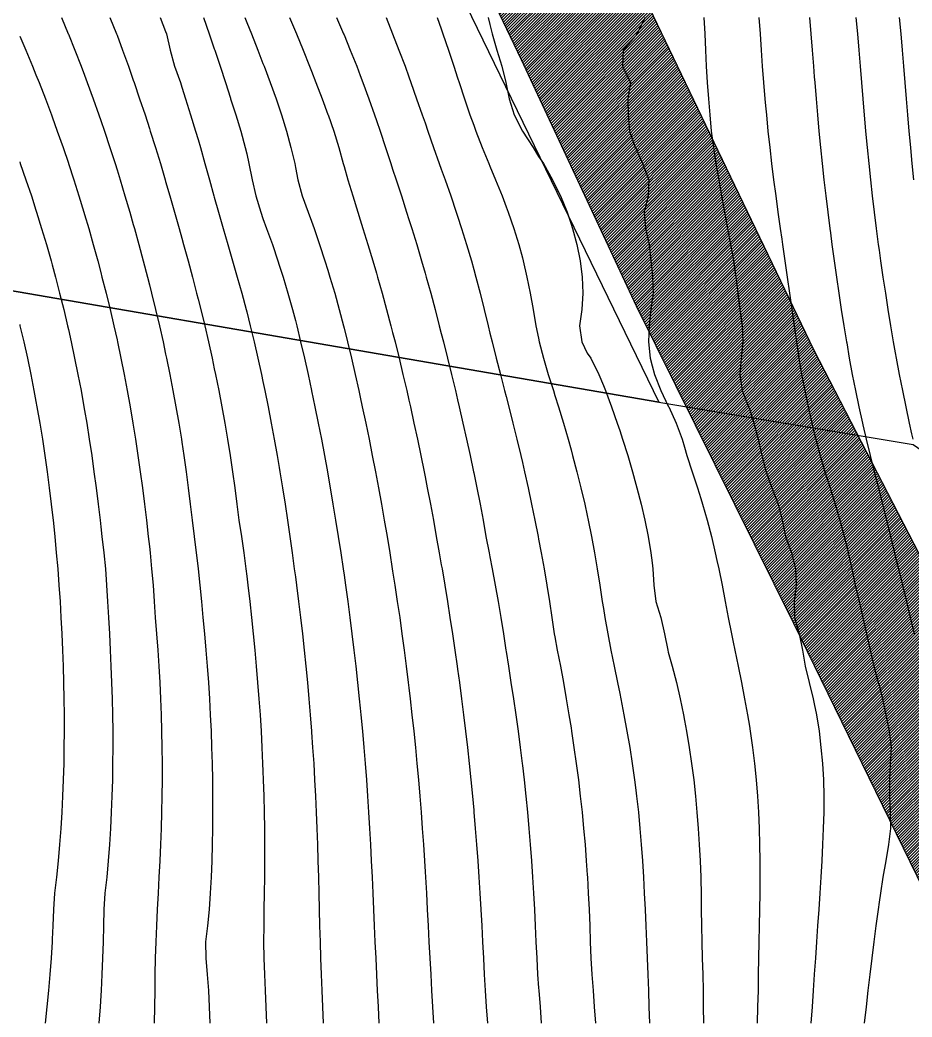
# Model space of a CAD drawing. Extents: x 771911 to 772814, y 1416488 to 1417835.
# Drawn here: x 772448.4 to 772503.5, y 1417288.6 to 1417350.1 of the extents above; entities that cross this region are included whole.
import ezdxf

# ---------------------------------------------------------------- set-up
doc = ezdxf.new("R2010")
doc.units = 0
doc.header["$MEASUREMENT"] = 0
doc.layers.get('0').update_dxf_attribs({"color": 1, "linetype": 'CONTINUOUS'})
for name, color, linetype in [('742', 1, 'CONTINUOUS'), ('742.5', 1, 'CONTINUOUS'), ('743', 1, 'CONTINUOUS'), ('743.5', 1, 'CONTINUOUS'), ('744', 1, 'CONTINUOUS'), ('744.5', 1, 'CONTINUOUS'), ('745', 1, 'CONTINUOUS'), ('745.5', 1, 'CONTINUOUS'), ('746', 1, 'CONTINUOUS'), ('746.5', 1, 'CONTINUOUS'), ('747', 1, 'CONTINUOUS'), ('747.5', 1, 'CONTINUOUS'), ('748', 1, 'CONTINUOUS'), ('748.5', 1, 'CONTINUOUS'), ('749', 1, 'CONTINUOUS'), ('749.5', 1, 'CONTINUOUS'), ('750', 1, 'CONTINUOUS'), ('750.5', 1, 'CONTINUOUS'), ('751', 1, 'CONTINUOUS'), ('SyNo_Boundary', 1, 'CONTINUOUS'), ('Tittahalli Kaggalipura Road', 1, 'CONTINUOUS')]:
    doc.layers.add(name, color=color, linetype=linetype)

msp = doc.modelspace()

# ---------------------------------------------------------------- hatches: boundary and pattern name
at = {"linetype": 'Continuous', "true_color": 0x636466}
h = msp.add_hatch(dxfattribs=at)
h.set_pattern_fill('ANSI31', color=251)
h.set_pattern_definition([(45, (0, 0), (-0.088388347648, 0.088388347648), [])])
h.paths.add_polyline_path([(772522.605, 1417283.282), (772520.273, 1417268.563), (772513.114, 1417279.501), (772507.162, 1417290.36), (772496.182, 1417312.844), (772486.465, 1417332.406), (772479.386, 1417347.593), (772470.313, 1417366.576), (772466.387, 1417373.719), (772461.818, 1417381.248), (772456.375, 1417390.468), (772449.656, 1417399.267), (772437.614, 1417412.909), (772434.568, 1417415.352), (772429.862, 1417418.006), (772420.904, 1417421.927), (772398.343, 1417429.679), (772374.455, 1417437.098), (772359.806, 1417442.382), (772345.168, 1417448.5), (772332.329, 1417452.613), (772319.893, 1417455.244), (772313.715, 1417455.758), (772303.998, 1417456.338), (772287.74, 1417456.824), (772255.285, 1417458.783), (772218.122, 1417462.161), (772178.418, 1417465.604), (772169.505, 1417466.022), (772152.388, 1417466.955), (772128.675, 1417467.728), (772108.276, 1417467.309), (772091.77, 1417468.596), (772080.058, 1417470.849), (772055.508, 1417476.286), (772058.208, 1417485.719), (772077.753, 1417481.798), (772085.475, 1417480.049), (772095.609, 1417478.541), (772104.838, 1417477.515), (772109.064, 1417477.107), (772119.071, 1417476.495), (772138.247, 1417476.882), (772157.054, 1417476.624), (772180.381, 1417475.948), (772196.42, 1417474.05), (772223.19, 1417472.055), (772238.634, 1417470.221), (772253.531, 1417468.741), (772279.014, 1417467.358), (772297.901, 1417466.392), (772312.541, 1417465.331), (772322.966, 1417464.397), (772327.535, 1417463.818), (772331.621, 1417462.917), (772335.289, 1417461.856), (772341.466, 1417459.507), (772371.808, 1417447.795), (772390.502, 1417441.682), (772410.82, 1417434.724), (772428.227, 1417428.257), (772432.281, 1417426.358), (772437.88, 1417423.044), (772440.261, 1417421.274), (772442.32, 1417419.022), (772450.493, 1417410.045), (772456.22, 1417403.642), (772460.563, 1417398.398), (772465.422, 1417391.673), (772482.284, 1417361.211), (772490.969, 1417343.088), (772497.404, 1417329.704), (772515.608, 1417294.462), (772521.318, 1417285.453)])

# ---------------------------------------------------------------- linework, layer by layer
at = {"layer": '742', "color": 0, "linetype": 'Continuous'}
msp.add_polyline3d([(772502.681, 1417350.206, 742), (772502.774, 1417349.206, 742), (772502.863, 1417348.206, 742), (772502.947, 1417347.206, 742), (772503.029, 1417346.206, 742), (772503.11, 1417345.206, 742), (772503.191, 1417344.206, 742), (772503.275, 1417343.206, 742), (772503.362, 1417342.206, 742), (772503.434, 1417341.446, 742), (772503.456, 1417341.206, 742), (772503.555, 1417340.206, 742)], dxfattribs=at)
at = {"layer": '742.5', "color": 0, "linetype": 'Continuous'}
msp.add_polyline3d([(772500.002, 1417350.206, 742.5), (772500.091, 1417349.206, 742.5), (772500.178, 1417348.206, 742.5), (772500.262, 1417347.206, 742.5), (772500.346, 1417346.206, 742.5), (772500.431, 1417345.206, 742.5), (772500.434, 1417345.175, 742.5), (772500.516, 1417344.206, 742.5), (772500.603, 1417343.206, 742.5), (772500.695, 1417342.206, 742.5), (772500.792, 1417341.206, 742.5), (772500.896, 1417340.206, 742.5), (772501.007, 1417339.206, 742.5), (772501.125, 1417338.206, 742.5), (772501.251, 1417337.206, 742.5), (772501.385, 1417336.206, 742.5), (772501.434, 1417335.856, 742.5), (772501.523, 1417335.206, 742.5), (772501.667, 1417334.206, 742.5), (772501.818, 1417333.206, 742.5), (772501.975, 1417332.206, 742.5), (772502.14, 1417331.206, 742.5), (772502.311, 1417330.206, 742.5), (772502.434, 1417329.528, 742.5), (772502.49, 1417329.206, 742.5), (772502.675, 1417328.206, 742.5), (772502.869, 1417327.206, 742.5), (772503.072, 1417326.206, 742.5), (772503.284, 1417325.206, 742.5), (772503.434, 1417324.531, 742.5), (772503.504, 1417324.206, 742.5)], dxfattribs=at)
at = {"layer": '743', "color": 0, "linetype": 'Continuous'}
msp.add_polyline3d([(772497.139, 1417350.206, 743), (772497.219, 1417349.206, 743), (772497.299, 1417348.206, 743), (772497.379, 1417347.206, 743), (772497.434, 1417346.549, 743), (772497.461, 1417346.206, 743), (772497.544, 1417345.206, 743), (772497.631, 1417344.206, 743), (772497.722, 1417343.206, 743), (772497.82, 1417342.206, 743), (772497.923, 1417341.206, 743), (772498.032, 1417340.206, 743), (772498.148, 1417339.206, 743), (772498.27, 1417338.206, 743), (772498.397, 1417337.206, 743), (772498.434, 1417336.934, 743), (772498.528, 1417336.206, 743), (772498.663, 1417335.206, 743), (772498.803, 1417334.206, 743), (772498.949, 1417333.206, 743), (772499.1, 1417332.206, 743), (772499.257, 1417331.206, 743), (772499.424, 1417330.206, 743), (772499.434, 1417330.15, 743), (772499.596, 1417329.206, 743), (772499.779, 1417328.206, 743), (772499.975, 1417327.206, 743), (772500.183, 1417326.206, 743), (772500.406, 1417325.206, 743), (772500.434, 1417325.089, 743), (772500.636, 1417324.206, 743), (772500.878, 1417323.206, 743), (772501.129, 1417322.206, 743), (772501.386, 1417321.206, 743), (772501.434, 1417321.021, 743), (772501.64, 1417320.206, 743), (772501.891, 1417319.206, 743), (772502.139, 1417318.206, 743), (772502.384, 1417317.206, 743), (772502.434, 1417317.004, 743), (772502.627, 1417316.206, 743), (772502.87, 1417315.206, 743), (772503.113, 1417314.206, 743), (772503.357, 1417313.206, 743), (772503.434, 1417312.894, 743), (772503.601, 1417312.206, 743)], dxfattribs=at)
at = {"layer": '743.5', "color": 0, "linetype": 'Continuous'}
msp.add_polyline3d([(772494.019, 1417350.206, 743.5), (772494.089, 1417349.206, 743.5), (772494.16, 1417348.206, 743.5), (772494.232, 1417347.206, 743.5), (772494.31, 1417346.206, 743.5), (772494.393, 1417345.206, 743.5), (772494.434, 1417344.761, 743.5), (772494.483, 1417344.206, 743.5), (772494.579, 1417343.206, 743.5), (772494.686, 1417342.206, 743.5), (772494.802, 1417341.206, 743.5), (772494.927, 1417340.206, 743.5), (772495.059, 1417339.206, 743.5), (772495.196, 1417338.206, 743.5), (772495.338, 1417337.206, 743.5), (772495.434, 1417336.539, 743.5), (772495.48, 1417336.206, 743.5), (772495.622, 1417335.206, 743.5), (772495.763, 1417334.206, 743.5), (772495.905, 1417333.206, 743.5), (772496.048, 1417332.206, 743.5), (772496.19, 1417331.206, 743.5), (772496.33, 1417330.206, 743.5), (772496.434, 1417329.509, 743.5), (772496.479, 1417329.206, 743.5), (772496.649, 1417328.206, 743.5), (772496.846, 1417327.206, 743.5), (772497.054, 1417326.206, 743.5), (772497.277, 1417325.206, 743.5), (772497.434, 1417324.587, 743.5), (772497.527, 1417324.206, 743.5), (772497.799, 1417323.206, 743.5), (772498.093, 1417322.206, 743.5), (772498.409, 1417321.206, 743.5), (772498.434, 1417321.132, 743.5), (772498.725, 1417320.206, 743.5), (772499.017, 1417319.206, 743.5), (772499.287, 1417318.206, 743.5), (772499.434, 1417317.584, 743.5), (772499.523, 1417317.206, 743.5), (772499.743, 1417316.206, 743.5), (772499.963, 1417315.206, 743.5), (772500.197, 1417314.206, 743.5), (772500.429, 1417313.206, 743.5), (772500.434, 1417313.187, 743.5), (772500.655, 1417312.206, 743.5), (772500.874, 1417311.206, 743.5), (772501.109, 1417310.206, 743.5), (772501.385, 1417309.206, 743.5), (772501.434, 1417309.036, 743.5), (772501.649, 1417308.206, 743.5), (772501.857, 1417307.206, 743.5), (772502.049, 1417306.206, 743.5), (772502.174, 1417305.206, 743.5), (772502.125, 1417304.206, 743.5), (772502.07, 1417303.206, 743.5), (772502.079, 1417302.206, 743.5), (772502.12, 1417301.206, 743.5), (772502.127, 1417300.206, 743.5), (772502.018, 1417299.206, 743.5), (772501.841, 1417298.206, 743.5), (772501.667, 1417297.206, 743.5), (772501.513, 1417296.206, 743.5), (772501.434, 1417295.651, 743.5), (772501.371, 1417295.206, 743.5), (772501.238, 1417294.206, 743.5), (772501.11, 1417293.206, 743.5), (772500.985, 1417292.206, 743.5), (772500.863, 1417291.206, 743.5), (772500.743, 1417290.206, 743.5), (772500.628, 1417289.206, 743.5), (772500.516, 1417288.206, 743.5)], dxfattribs=at)
at = {"layer": '744', "color": 0, "linetype": 'Continuous'}
msp.add_polyline3d([(772490.63, 1417350.206, 744), (772490.677, 1417349.206, 744), (772490.723, 1417348.206, 744), (772490.778, 1417347.206, 744), (772490.839, 1417346.206, 744), (772490.906, 1417345.206, 744), (772490.985, 1417344.206, 744), (772491.085, 1417343.206, 744), (772491.213, 1417342.206, 744), (772491.371, 1417341.206, 744), (772491.434, 1417340.861, 744), (772491.545, 1417340.206, 744), (772491.721, 1417339.206, 744), (772491.895, 1417338.206, 744), (772492.079, 1417337.206, 744), (772492.279, 1417336.206, 744), (772492.434, 1417335.346, 744), (772492.458, 1417335.206, 744), (772492.607, 1417334.206, 744), (772492.73, 1417333.206, 744), (772492.854, 1417332.206, 744), (772492.991, 1417331.206, 744), (772493.029, 1417330.206, 744), (772492.917, 1417329.206, 744), (772492.841, 1417328.206, 744), (772492.998, 1417327.206, 744), (772493.388, 1417326.206, 744), (772493.434, 1417326.09, 744), (772493.707, 1417325.206, 744), (772493.975, 1417324.206, 744), (772494.199, 1417323.206, 744), (772494.434, 1417322.31, 744), (772494.462, 1417322.206, 744), (772494.812, 1417321.206, 744), (772495.202, 1417320.206, 744), (772495.434, 1417319.303, 744), (772495.456, 1417319.206, 744), (772495.664, 1417318.206, 744), (772496.034, 1417317.206, 744), (772496.282, 1417316.206, 744), (772496.31, 1417315.206, 744), (772496.202, 1417314.206, 744), (772496.216, 1417313.206, 744), (772496.434, 1417312.429, 744), (772496.507, 1417312.206, 744), (772496.704, 1417311.206, 744), (772496.865, 1417310.206, 744), (772497.117, 1417309.206, 744), (772497.369, 1417308.206, 744), (772497.434, 1417307.882, 744), (772497.575, 1417307.206, 744), (772497.734, 1417306.206, 744), (772497.85, 1417305.206, 744), (772497.936, 1417304.206, 744), (772497.995, 1417303.206, 744), (772498.025, 1417302.206, 744), (772498.018, 1417301.206, 744), (772497.986, 1417300.206, 744), (772497.945, 1417299.206, 744), (772497.894, 1417298.206, 744), (772497.836, 1417297.206, 744), (772497.773, 1417296.206, 744), (772497.707, 1417295.206, 744), (772497.638, 1417294.206, 744), (772497.57, 1417293.206, 744), (772497.501, 1417292.206, 744), (772497.434, 1417291.219, 744), (772497.433, 1417291.206, 744), (772497.364, 1417290.206, 744), (772497.296, 1417289.206, 744), (772497.227, 1417288.206, 744)], dxfattribs=at)
at = {"layer": '744.5', "color": 0, "linetype": 'Continuous'}
msp.add_polyline3d([(772487.001, 1417350.206, 744.5), (772486.497, 1417349.206, 744.5), (772486.434, 1417349.088, 744.5), (772485.647, 1417348.206, 744.5), (772485.61, 1417347.206, 744.5), (772486.105, 1417346.206, 744.5), (772485.947, 1417345.206, 744.5), (772485.96, 1417344.206, 744.5), (772486.045, 1417343.206, 744.5), (772486.384, 1417342.206, 744.5), (772486.434, 1417342.15, 744.5), (772486.846, 1417341.206, 744.5), (772487.235, 1417340.206, 744.5), (772487.183, 1417339.206, 744.5), (772486.945, 1417338.206, 744.5), (772487.031, 1417337.206, 744.5), (772487.259, 1417336.206, 744.5), (772487.365, 1417335.206, 744.5), (772487.434, 1417334.488, 744.5), (772487.466, 1417334.206, 744.5), (772487.499, 1417333.206, 744.5), (772487.434, 1417332.812, 744.5), (772487.36, 1417332.206, 744.5), (772487.247, 1417331.206, 744.5), (772487.21, 1417330.206, 744.5), (772487.305, 1417329.206, 744.5), (772487.434, 1417328.734, 744.5), (772487.575, 1417328.206, 744.5), (772487.978, 1417327.206, 744.5), (772488.434, 1417326.255, 744.5), (772488.461, 1417326.206, 744.5), (772488.921, 1417325.206, 744.5), (772489.288, 1417324.206, 744.5), (772489.434, 1417323.714, 744.5), (772489.585, 1417323.206, 744.5), (772489.913, 1417322.206, 744.5), (772490.237, 1417321.206, 744.5), (772490.434, 1417320.55, 744.5), (772490.54, 1417320.206, 744.5), (772490.83, 1417319.206, 744.5), (772491.093, 1417318.206, 744.5), (772491.331, 1417317.206, 744.5), (772491.434, 1417316.734, 744.5), (772491.55, 1417316.206, 744.5), (772491.752, 1417315.206, 744.5), (772491.941, 1417314.206, 744.5), (772492.13, 1417313.206, 744.5), (772492.327, 1417312.206, 744.5), (772492.434, 1417311.687, 744.5), (772492.532, 1417311.206, 744.5), (772492.741, 1417310.206, 744.5), (772492.947, 1417309.206, 744.5), (772493.141, 1417308.206, 744.5), (772493.321, 1417307.206, 744.5), (772493.434, 1417306.511, 744.5), (772493.483, 1417306.206, 744.5), (772493.627, 1417305.206, 744.5), (772493.75, 1417304.206, 744.5), (772493.851, 1417303.206, 744.5), (772493.931, 1417302.206, 744.5), (772493.992, 1417301.206, 744.5), (772494.035, 1417300.206, 744.5), (772494.063, 1417299.206, 744.5), (772494.076, 1417298.206, 744.5), (772494.077, 1417297.206, 744.5), (772494.068, 1417296.206, 744.5), (772494.051, 1417295.206, 744.5), (772494.03, 1417294.206, 744.5), (772494.013, 1417293.206, 744.5), (772493.999, 1417292.206, 744.5), (772493.984, 1417291.206, 744.5), (772493.966, 1417290.206, 744.5), (772493.943, 1417289.206, 744.5), (772493.917, 1417288.206, 744.5)], dxfattribs=at)
at = {"layer": '745', "color": 0, "linetype": 'Continuous'}
msp.add_polyline3d([(772477.321, 1417350.206, 745), (772477.434, 1417349.773, 745), (772477.579, 1417349.206, 745), (772477.868, 1417348.206, 745), (772478.163, 1417347.206, 745), (772478.407, 1417346.206, 745), (772478.434, 1417346.098, 745), (772478.625, 1417345.206, 745), (772478.933, 1417344.206, 745), (772479.434, 1417343.214, 745), (772479.438, 1417343.206, 745), (772480.091, 1417342.206, 745), (772480.434, 1417341.635, 745), (772480.727, 1417341.206, 745), (772481.286, 1417340.206, 745), (772481.434, 1417339.895, 745), (772481.775, 1417339.206, 745), (772482.189, 1417338.206, 745), (772482.434, 1417337.478, 745), (772482.528, 1417337.206, 745), (772482.801, 1417336.206, 745), (772482.998, 1417335.206, 745), (772483.122, 1417334.206, 745), (772483.165, 1417333.206, 745), (772483.103, 1417332.206, 745), (772482.957, 1417331.206, 745), (772483.092, 1417330.206, 745), (772483.434, 1417329.524, 745), (772483.652, 1417329.206, 745), (772484.158, 1417328.206, 745), (772484.434, 1417327.521, 745), (772484.56, 1417327.206, 745), (772484.93, 1417326.206, 745), (772485.279, 1417325.206, 745), (772485.434, 1417324.737, 745), (772485.613, 1417324.206, 745), (772485.928, 1417323.206, 745), (772486.222, 1417322.206, 745), (772486.434, 1417321.431, 745), (772486.496, 1417321.206, 745), (772486.753, 1417320.206, 745), (772486.985, 1417319.206, 745), (772487.189, 1417318.206, 745), (772487.358, 1417317.206, 745), (772487.434, 1417316.578, 745), (772487.481, 1417316.206, 745), (772487.535, 1417315.206, 745), (772487.659, 1417314.206, 745), (772487.969, 1417313.206, 745), (772488.204, 1417312.206, 745), (772488.402, 1417311.206, 745), (772488.434, 1417311.082, 745), (772488.662, 1417310.206, 745), (772488.933, 1417309.206, 745), (772489.166, 1417308.206, 745), (772489.371, 1417307.206, 745), (772489.434, 1417306.867, 745), (772489.557, 1417306.206, 745), (772489.723, 1417305.206, 745), (772489.87, 1417304.206, 745), (772489.998, 1417303.206, 745), (772490.108, 1417302.206, 745), (772490.201, 1417301.206, 745), (772490.279, 1417300.206, 745), (772490.342, 1417299.206, 745), (772490.392, 1417298.206, 745), (772490.43, 1417297.206, 745), (772490.434, 1417297.054, 745), (772490.455, 1417296.206, 745), (772490.47, 1417295.206, 745), (772490.478, 1417294.206, 745), (772490.497, 1417293.206, 745), (772490.529, 1417292.206, 745), (772490.556, 1417291.206, 745), (772490.577, 1417290.206, 745), (772490.591, 1417289.206, 745), (772490.6, 1417288.206, 745)], dxfattribs=at)
at = {"layer": '745.5', "color": 0, "linetype": 'Continuous'}
msp.add_polyline3d([(772474.187, 1417350.206, 745.5), (772474.434, 1417349.504, 745.5), (772474.535, 1417349.206, 745.5), (772474.87, 1417348.206, 745.5), (772475.201, 1417347.206, 745.5), (772475.434, 1417346.501, 745.5), (772475.529, 1417346.206, 745.5), (772475.858, 1417345.206, 745.5), (772476.201, 1417344.206, 745.5), (772476.434, 1417343.567, 745.5), (772476.565, 1417343.206, 745.5), (772476.957, 1417342.206, 745.5), (772477.366, 1417341.206, 745.5), (772477.434, 1417341.038, 745.5), (772477.783, 1417340.206, 745.5), (772478.185, 1417339.206, 745.5), (772478.434, 1417338.539, 745.5), (772478.562, 1417338.206, 745.5), (772478.909, 1417337.206, 745.5), (772479.215, 1417336.206, 745.5), (772479.434, 1417335.388, 745.5), (772479.482, 1417335.206, 745.5), (772479.717, 1417334.206, 745.5), (772479.917, 1417333.206, 745.5), (772480.094, 1417332.206, 745.5), (772480.272, 1417331.206, 745.5), (772480.434, 1417330.432, 745.5), (772480.478, 1417330.206, 745.5), (772480.73, 1417329.206, 745.5), (772481.029, 1417328.206, 745.5), (772481.343, 1417327.206, 745.5), (772481.434, 1417326.912, 745.5), (772481.659, 1417326.206, 745.5), (772481.963, 1417325.206, 745.5), (772482.255, 1417324.206, 745.5), (772482.434, 1417323.559, 745.5), (772482.533, 1417323.206, 745.5), (772482.799, 1417322.206, 745.5), (772483.048, 1417321.206, 745.5), (772483.281, 1417320.206, 745.5), (772483.434, 1417319.499, 745.5), (772483.498, 1417319.206, 745.5), (772483.699, 1417318.206, 745.5), (772483.883, 1417317.206, 745.5), (772484.051, 1417316.206, 745.5), (772484.206, 1417315.206, 745.5), (772484.362, 1417314.206, 745.5), (772484.434, 1417313.773, 745.5), (772484.527, 1417313.206, 745.5), (772484.706, 1417312.206, 745.5), (772484.895, 1417311.206, 745.5), (772485.096, 1417310.206, 745.5), (772485.299, 1417309.206, 745.5), (772485.434, 1417308.518, 745.5), (772485.496, 1417308.206, 745.5), (772485.689, 1417307.206, 745.5), (772485.878, 1417306.206, 745.5), (772486.056, 1417305.206, 745.5), (772486.214, 1417304.206, 745.5), (772486.354, 1417303.206, 745.5), (772486.434, 1417302.558, 745.5), (772486.478, 1417302.206, 745.5), (772486.587, 1417301.206, 745.5), (772486.683, 1417300.206, 745.5), (772486.766, 1417299.206, 745.5), (772486.837, 1417298.206, 745.5), (772486.899, 1417297.206, 745.5), (772486.952, 1417296.206, 745.5), (772486.998, 1417295.206, 745.5), (772487.04, 1417294.206, 745.5), (772487.081, 1417293.206, 745.5), (772487.121, 1417292.206, 745.5), (772487.161, 1417291.206, 745.5), (772487.202, 1417290.206, 745.5), (772487.24, 1417289.206, 745.5), (772487.276, 1417288.206, 745.5)], dxfattribs=at)
at = {"layer": '746', "color": 0, "linetype": 'Continuous'}
msp.add_polyline3d([(772471.028, 1417350.206, 746), (772471.434, 1417349.208, 746), (772471.434, 1417349.206, 746), (772471.824, 1417348.206, 746), (772472.196, 1417347.206, 746), (772472.434, 1417346.552, 746), (772472.558, 1417346.206, 746), (772472.912, 1417345.206, 746), (772473.261, 1417344.206, 746), (772473.434, 1417343.712, 746), (772473.61, 1417343.206, 746), (772473.961, 1417342.206, 746), (772474.312, 1417341.206, 746), (772474.434, 1417340.858, 746), (772474.664, 1417340.206, 746), (772475.013, 1417339.206, 746), (772475.351, 1417338.206, 746), (772475.434, 1417337.953, 746), (772475.68, 1417337.206, 746), (772475.992, 1417336.206, 746), (772476.286, 1417335.206, 746), (772476.434, 1417334.676, 746), (772476.564, 1417334.206, 746), (772476.827, 1417333.206, 746), (772477.077, 1417332.206, 746), (772477.322, 1417331.206, 746), (772477.434, 1417330.751, 746), (772477.566, 1417330.206, 746), (772477.815, 1417329.206, 746), (772478.076, 1417328.206, 746), (772478.341, 1417327.206, 746), (772478.434, 1417326.832, 746), (772478.588, 1417326.206, 746), (772478.835, 1417325.206, 746), (772479.083, 1417324.206, 746), (772479.33, 1417323.206, 746), (772479.434, 1417322.768, 746), (772479.568, 1417322.206, 746), (772479.789, 1417321.206, 746), (772480.002, 1417320.206, 746), (772480.206, 1417319.206, 746), (772480.401, 1417318.206, 746), (772480.434, 1417318.035, 746), (772480.591, 1417317.206, 746), (772480.773, 1417316.206, 746), (772480.946, 1417315.206, 746), (772481.108, 1417314.206, 746), (772481.257, 1417313.206, 746), (772481.402, 1417312.206, 746), (772481.434, 1417312.026, 746), (772481.583, 1417311.206, 746), (772481.779, 1417310.206, 746), (772481.965, 1417309.206, 746), (772482.141, 1417308.206, 746), (772482.308, 1417307.206, 746), (772482.434, 1417306.411, 746), (772482.466, 1417306.206, 746), (772482.617, 1417305.206, 746), (772482.758, 1417304.206, 746), (772482.888, 1417303.206, 746), (772483.007, 1417302.206, 746), (772483.115, 1417301.206, 746), (772483.212, 1417300.206, 746), (772483.299, 1417299.206, 746), (772483.376, 1417298.206, 746), (772483.434, 1417297.348, 746), (772483.443, 1417297.206, 746), (772483.501, 1417296.206, 746), (772483.55, 1417295.206, 746), (772483.589, 1417294.206, 746), (772483.618, 1417293.206, 746), (772483.65, 1417292.206, 746), (772483.717, 1417291.206, 746), (772483.798, 1417290.206, 746), (772483.871, 1417289.206, 746), (772483.935, 1417288.206, 746)], dxfattribs=at)
at = {"layer": '746.5', "color": 0, "linetype": 'Continuous'}
msp.add_polyline3d([(772467.972, 1417350.206, 746.5), (772468.406, 1417349.206, 746.5), (772468.434, 1417349.139, 746.5), (772468.821, 1417348.206, 746.5), (772469.217, 1417347.206, 746.5), (772469.434, 1417346.637, 746.5), (772469.598, 1417346.206, 746.5), (772469.965, 1417345.206, 746.5), (772470.319, 1417344.206, 746.5), (772470.434, 1417343.871, 746.5), (772470.662, 1417343.206, 746.5), (772470.995, 1417342.206, 746.5), (772471.323, 1417341.206, 746.5), (772471.434, 1417340.864, 746.5), (772471.649, 1417340.206, 746.5), (772471.973, 1417339.206, 746.5), (772472.293, 1417338.206, 746.5), (772472.434, 1417337.759, 746.5), (772472.608, 1417337.206, 746.5), (772472.917, 1417336.206, 746.5), (772473.215, 1417335.206, 746.5), (772473.434, 1417334.447, 746.5), (772473.503, 1417334.206, 746.5), (772473.782, 1417333.206, 746.5), (772474.05, 1417332.206, 746.5), (772474.311, 1417331.206, 746.5), (772474.434, 1417330.722, 746.5), (772474.564, 1417330.206, 746.5), (772474.813, 1417329.206, 746.5), (772475.059, 1417328.206, 746.5), (772475.299, 1417327.206, 746.5), (772475.434, 1417326.633, 746.5), (772475.535, 1417326.206, 746.5), (772475.765, 1417325.206, 746.5), (772475.988, 1417324.206, 746.5), (772476.204, 1417323.206, 746.5), (772476.418, 1417322.206, 746.5), (772476.434, 1417322.133, 746.5), (772476.629, 1417321.206, 746.5), (772476.829, 1417320.206, 746.5), (772477.012, 1417319.206, 746.5), (772477.19, 1417318.206, 746.5), (772477.385, 1417317.206, 746.5), (772477.434, 1417316.954, 746.5), (772477.579, 1417316.206, 746.5), (772477.761, 1417315.206, 746.5), (772477.934, 1417314.206, 746.5), (772478.099, 1417313.206, 746.5), (772478.261, 1417312.206, 746.5), (772478.42, 1417311.206, 746.5), (772478.434, 1417311.117, 746.5), (772478.577, 1417310.206, 746.5), (772478.731, 1417309.206, 746.5), (772478.882, 1417308.206, 746.5), (772479.027, 1417307.206, 746.5), (772479.165, 1417306.206, 746.5), (772479.296, 1417305.206, 746.5), (772479.42, 1417304.206, 746.5), (772479.434, 1417304.092, 746.5), (772479.537, 1417303.206, 746.5), (772479.646, 1417302.206, 746.5), (772479.746, 1417301.206, 746.5), (772479.839, 1417300.206, 746.5), (772479.923, 1417299.206, 746.5), (772479.999, 1417298.206, 746.5), (772480.068, 1417297.206, 746.5), (772480.128, 1417296.206, 746.5), (772480.182, 1417295.206, 746.5), (772480.228, 1417294.206, 746.5), (772480.27, 1417293.206, 746.5), (772480.315, 1417292.206, 746.5), (772480.374, 1417291.206, 746.5), (772480.434, 1417290.384, 746.5), (772480.447, 1417290.206, 746.5), (772480.524, 1417289.206, 746.5), (772480.6, 1417288.206, 746.5)], dxfattribs=at)
at = {"layer": '747', "color": 0, "linetype": 'Continuous'}
msp.add_polyline3d([(772465.067, 1417350.206, 747), (772465.434, 1417349.354, 747), (772465.497, 1417349.206, 747), (772465.914, 1417348.206, 747), (772466.314, 1417347.206, 747), (772466.434, 1417346.896, 747), (772466.702, 1417346.206, 747), (772467.078, 1417345.206, 747), (772467.434, 1417344.241, 747), (772467.446, 1417344.206, 747), (772467.8, 1417343.206, 747), (772468.104, 1417342.206, 747), (772468.383, 1417341.206, 747), (772468.434, 1417341.032, 747), (772468.674, 1417340.206, 747), (772468.977, 1417339.206, 747), (772469.288, 1417338.206, 747), (772469.434, 1417337.742, 747), (772469.601, 1417337.206, 747), (772469.91, 1417336.206, 747), (772470.213, 1417335.206, 747), (772470.434, 1417334.454, 747), (772470.506, 1417334.206, 747), (772470.79, 1417333.206, 747), (772471.064, 1417332.206, 747), (772471.327, 1417331.206, 747), (772471.434, 1417330.785, 747), (772471.581, 1417330.206, 747), (772471.828, 1417329.206, 747), (772472.068, 1417328.206, 747), (772472.3, 1417327.206, 747), (772472.434, 1417326.615, 747), (772472.526, 1417326.206, 747), (772472.746, 1417325.206, 747), (772472.96, 1417324.206, 747), (772473.167, 1417323.206, 747), (772473.369, 1417322.206, 747), (772473.434, 1417321.878, 747), (772473.567, 1417321.206, 747), (772473.759, 1417320.206, 747), (772473.946, 1417319.206, 747), (772474.127, 1417318.206, 747), (772474.304, 1417317.206, 747), (772474.434, 1417316.454, 747), (772474.477, 1417316.206, 747), (772474.644, 1417315.206, 747), (772474.808, 1417314.206, 747), (772474.965, 1417313.206, 747), (772475.118, 1417312.206, 747), (772475.265, 1417311.206, 747), (772475.408, 1417310.206, 747), (772475.434, 1417310.019, 747), (772475.546, 1417309.206, 747), (772475.679, 1417308.206, 747), (772475.807, 1417307.206, 747), (772475.928, 1417306.206, 747), (772476.044, 1417305.206, 747), (772476.154, 1417304.206, 747), (772476.257, 1417303.206, 747), (772476.354, 1417302.206, 747), (772476.434, 1417301.33, 747), (772476.445, 1417301.206, 747), (772476.53, 1417300.206, 747), (772476.608, 1417299.206, 747), (772476.681, 1417298.206, 747), (772476.749, 1417297.206, 747), (772476.811, 1417296.206, 747), (772476.87, 1417295.206, 747), (772476.925, 1417294.206, 747), (772476.976, 1417293.206, 747), (772477.026, 1417292.206, 747), (772477.074, 1417291.206, 747), (772477.132, 1417290.206, 747), (772477.205, 1417289.206, 747), (772477.278, 1417288.206, 747)], dxfattribs=at)
at = {"layer": '747.5', "color": 0, "linetype": 'Continuous'}
msp.add_polyline3d([(772462.307, 1417350.206, 747.5), (772462.434, 1417349.896, 747.5), (772462.724, 1417349.206, 747.5), (772463.121, 1417348.206, 747.5), (772463.434, 1417347.384, 747.5), (772463.502, 1417347.206, 747.5), (772463.878, 1417346.206, 747.5), (772464.242, 1417345.206, 747.5), (772464.434, 1417344.642, 747.5), (772464.584, 1417344.206, 747.5), (772464.889, 1417343.206, 747.5), (772465.156, 1417342.206, 747.5), (772465.392, 1417341.206, 747.5), (772465.434, 1417340.968, 747.5), (772465.579, 1417340.206, 747.5), (772465.844, 1417339.206, 747.5), (772466.23, 1417338.206, 747.5), (772466.434, 1417337.66, 747.5), (772466.589, 1417337.206, 747.5), (772466.929, 1417336.206, 747.5), (772467.255, 1417335.206, 747.5), (772467.434, 1417334.635, 747.5), (772467.567, 1417334.206, 747.5), (772467.865, 1417333.206, 747.5), (772468.14, 1417332.206, 747.5), (772468.397, 1417331.206, 747.5), (772468.434, 1417331.058, 747.5), (772468.646, 1417330.206, 747.5), (772468.887, 1417329.206, 747.5), (772469.12, 1417328.206, 747.5), (772469.345, 1417327.206, 747.5), (772469.434, 1417326.798, 747.5), (772469.563, 1417326.206, 747.5), (772469.775, 1417325.206, 747.5), (772469.98, 1417324.206, 747.5), (772470.178, 1417323.206, 747.5), (772470.371, 1417322.206, 747.5), (772470.434, 1417321.869, 747.5), (772470.558, 1417321.206, 747.5), (772470.739, 1417320.206, 747.5), (772470.916, 1417319.206, 747.5), (772471.086, 1417318.206, 747.5), (772471.252, 1417317.206, 747.5), (772471.413, 1417316.206, 747.5), (772471.434, 1417316.072, 747.5), (772471.569, 1417315.206, 747.5), (772471.72, 1417314.206, 747.5), (772471.866, 1417313.206, 747.5), (772472.006, 1417312.206, 747.5), (772472.141, 1417311.206, 747.5), (772472.271, 1417310.206, 747.5), (772472.395, 1417309.206, 747.5), (772472.434, 1417308.875, 747.5), (772472.513, 1417308.206, 747.5), (772472.626, 1417307.206, 747.5), (772472.734, 1417306.206, 747.5), (772472.835, 1417305.206, 747.5), (772472.931, 1417304.206, 747.5), (772473.021, 1417303.206, 747.5), (772473.105, 1417302.206, 747.5), (772473.184, 1417301.206, 747.5), (772473.258, 1417300.206, 747.5), (772473.327, 1417299.206, 747.5), (772473.392, 1417298.206, 747.5), (772473.434, 1417297.533, 747.5), (772473.454, 1417297.206, 747.5), (772473.512, 1417296.206, 747.5), (772473.568, 1417295.206, 747.5), (772473.621, 1417294.206, 747.5), (772473.674, 1417293.206, 747.5), (772473.727, 1417292.206, 747.5), (772473.781, 1417291.206, 747.5), (772473.837, 1417290.206, 747.5), (772473.894, 1417289.206, 747.5), (772473.955, 1417288.206, 747.5)], dxfattribs=at)
at = {"layer": '748', "color": 0, "linetype": 'Continuous'}
msp.add_polyline3d([(772459.768, 1417350.206, 748), (772460.118, 1417349.206, 748), (772460.434, 1417348.282, 748), (772460.46, 1417348.206, 748), (772460.799, 1417347.206, 748), (772461.122, 1417346.206, 748), (772461.434, 1417345.232, 748), (772461.442, 1417345.206, 748), (772461.763, 1417344.206, 748), (772462.075, 1417343.206, 748), (772462.343, 1417342.206, 748), (772462.434, 1417341.813, 748), (772462.57, 1417341.206, 748), (772462.777, 1417340.206, 748), (772462.994, 1417339.206, 748), (772463.298, 1417338.206, 748), (772463.434, 1417337.812, 748), (772463.658, 1417337.206, 748), (772464.015, 1417336.206, 748), (772464.35, 1417335.206, 748), (772464.434, 1417334.943, 748), (772464.671, 1417334.206, 748), (772464.979, 1417333.206, 748), (772465.265, 1417332.206, 748), (772465.434, 1417331.538, 748), (772465.516, 1417331.206, 748), (772465.756, 1417330.206, 748), (772465.988, 1417329.206, 748), (772466.213, 1417328.206, 748), (772466.43, 1417327.206, 748), (772466.434, 1417327.191, 748), (772466.64, 1417326.206, 748), (772466.842, 1417325.206, 748), (772467.037, 1417324.206, 748), (772467.226, 1417323.206, 748), (772467.407, 1417322.206, 748), (772467.434, 1417322.054, 748), (772467.583, 1417321.206, 748), (772467.753, 1417320.206, 748), (772467.917, 1417319.206, 748), (772468.076, 1417318.206, 748), (772468.23, 1417317.206, 748), (772468.379, 1417316.206, 748), (772468.434, 1417315.823, 748), (772468.523, 1417315.206, 748), (772468.662, 1417314.206, 748), (772468.795, 1417313.206, 748), (772468.923, 1417312.206, 748), (772469.045, 1417311.206, 748), (772469.162, 1417310.206, 748), (772469.272, 1417309.206, 748), (772469.377, 1417308.206, 748), (772469.434, 1417307.631, 748), (772469.476, 1417307.206, 748), (772469.568, 1417306.206, 748), (772469.655, 1417305.206, 748), (772469.736, 1417304.206, 748), (772469.811, 1417303.206, 748), (772469.881, 1417302.206, 748), (772469.945, 1417301.206, 748), (772470.005, 1417300.206, 748), (772470.06, 1417299.206, 748), (772470.111, 1417298.206, 748), (772470.16, 1417297.206, 748), (772470.206, 1417296.206, 748), (772470.251, 1417295.206, 748), (772470.295, 1417294.206, 748), (772470.34, 1417293.206, 748), (772470.386, 1417292.206, 748), (772470.433, 1417291.206, 748), (772470.434, 1417291.189, 748), (772470.481, 1417290.206, 748), (772470.532, 1417289.206, 748), (772470.584, 1417288.206, 748)], dxfattribs=at)
at = {"layer": '748.5', "color": 0, "linetype": 'Continuous'}
msp.add_polyline3d([(772457.086, 1417350.206, 748.5), (772457.434, 1417349.359, 748.5), (772457.488, 1417349.206, 748.5), (772457.703, 1417348.206, 748.5), (772457.977, 1417347.206, 748.5), (772458.34, 1417346.206, 748.5), (772458.434, 1417345.925, 748.5), (772458.663, 1417345.206, 748.5), (772458.973, 1417344.206, 748.5), (772459.278, 1417343.206, 748.5), (772459.434, 1417342.681, 748.5), (772459.574, 1417342.206, 748.5), (772459.858, 1417341.206, 748.5), (772460.135, 1417340.206, 748.5), (772460.411, 1417339.206, 748.5), (772460.434, 1417339.125, 748.5), (772460.689, 1417338.206, 748.5), (772460.976, 1417337.206, 748.5), (772461.269, 1417336.206, 748.5), (772461.434, 1417335.641, 748.5), (772461.562, 1417335.206, 748.5), (772461.85, 1417334.206, 748.5), (772462.129, 1417333.206, 748.5), (772462.396, 1417332.206, 748.5), (772462.434, 1417332.058, 748.5), (772462.652, 1417331.206, 748.5), (772462.894, 1417330.206, 748.5), (772463.124, 1417329.206, 748.5), (772463.343, 1417328.206, 748.5), (772463.434, 1417327.772, 748.5), (772463.553, 1417327.206, 748.5), (772463.753, 1417326.206, 748.5), (772463.945, 1417325.206, 748.5), (772464.129, 1417324.206, 748.5), (772464.306, 1417323.206, 748.5), (772464.434, 1417322.458, 748.5), (772464.477, 1417322.206, 748.5), (772464.641, 1417321.206, 748.5), (772464.797, 1417320.206, 748.5), (772464.946, 1417319.206, 748.5), (772465.09, 1417318.206, 748.5), (772465.232, 1417317.206, 748.5), (772465.369, 1417316.206, 748.5), (772465.434, 1417315.716, 748.5), (772465.501, 1417315.206, 748.5), (772465.629, 1417314.206, 748.5), (772465.75, 1417313.206, 748.5), (772465.866, 1417312.206, 748.5), (772465.976, 1417311.206, 748.5), (772466.08, 1417310.206, 748.5), (772466.177, 1417309.206, 748.5), (772466.267, 1417308.206, 748.5), (772466.351, 1417307.206, 748.5), (772466.429, 1417306.206, 748.5), (772466.434, 1417306.136, 748.5), (772466.5, 1417305.206, 748.5), (772466.564, 1417304.206, 748.5), (772466.622, 1417303.206, 748.5), (772466.673, 1417302.206, 748.5), (772466.719, 1417301.206, 748.5), (772466.759, 1417300.206, 748.5), (772466.794, 1417299.206, 748.5), (772466.825, 1417298.206, 748.5), (772466.852, 1417297.206, 748.5), (772466.877, 1417296.206, 748.5), (772466.901, 1417295.206, 748.5), (772466.927, 1417294.206, 748.5), (772466.955, 1417293.206, 748.5), (772466.987, 1417292.206, 748.5), (772467.023, 1417291.206, 748.5), (772467.064, 1417290.206, 748.5), (772467.107, 1417289.206, 748.5), (772467.152, 1417288.206, 748.5)], dxfattribs=at)
at = {"layer": '749', "color": 0, "linetype": 'Continuous'}
msp.add_polyline3d([(772453.988, 1417350.206, 749), (772454.398, 1417349.206, 749), (772454.434, 1417349.114, 749), (772454.78, 1417348.206, 749), (772455.136, 1417347.206, 749), (772455.434, 1417346.353, 749), (772455.484, 1417346.206, 749), (772455.825, 1417345.206, 749), (772456.161, 1417344.206, 749), (772456.434, 1417343.369, 749), (772456.486, 1417343.206, 749), (772456.801, 1417342.206, 749), (772457.107, 1417341.206, 749), (772457.405, 1417340.206, 749), (772457.434, 1417340.11, 749), (772457.696, 1417339.206, 749), (772457.981, 1417338.206, 749), (772458.264, 1417337.206, 749), (772458.434, 1417336.596, 749), (772458.542, 1417336.206, 749), (772458.815, 1417335.206, 749), (772459.084, 1417334.206, 749), (772459.345, 1417333.206, 749), (772459.434, 1417332.854, 749), (772459.598, 1417332.206, 749), (772459.841, 1417331.206, 749), (772460.073, 1417330.206, 749), (772460.295, 1417329.206, 749), (772460.434, 1417328.551, 749), (772460.507, 1417328.206, 749), (772460.708, 1417327.206, 749), (772460.899, 1417326.206, 749), (772461.08, 1417325.206, 749), (772461.251, 1417324.206, 749), (772461.412, 1417323.206, 749), (772461.434, 1417323.065, 749), (772461.565, 1417322.206, 749), (772461.709, 1417321.206, 749), (772461.833, 1417320.206, 749), (772461.957, 1417319.206, 749), (772462.106, 1417318.206, 749), (772462.249, 1417317.206, 749), (772462.38, 1417316.206, 749), (772462.434, 1417315.772, 749), (772462.504, 1417315.206, 749), (772462.621, 1417314.206, 749), (772462.731, 1417313.206, 749), (772462.835, 1417312.206, 749), (772462.933, 1417311.206, 749), (772463.024, 1417310.206, 749), (772463.108, 1417309.206, 749), (772463.185, 1417308.206, 749), (772463.254, 1417307.206, 749), (772463.316, 1417306.206, 749), (772463.369, 1417305.206, 749), (772463.416, 1417304.206, 749), (772463.434, 1417303.741, 749), (772463.454, 1417303.206, 749), (772463.486, 1417302.206, 749), (772463.509, 1417301.206, 749), (772463.525, 1417300.206, 749), (772463.534, 1417299.206, 749), (772463.535, 1417298.206, 749), (772463.529, 1417297.206, 749), (772463.516, 1417296.206, 749), (772463.498, 1417295.206, 749), (772463.479, 1417294.206, 749), (772463.471, 1417293.206, 749), (772463.485, 1417292.206, 749), (772463.522, 1417291.206, 749), (772463.568, 1417290.206, 749), (772463.615, 1417289.206, 749), (772463.659, 1417288.206, 749)], dxfattribs=at)
at = {"layer": '749.5', "color": 0, "linetype": 'Continuous'}
msp.add_polyline3d([(772451.003, 1417350.206, 749.5), (772451.425, 1417349.206, 749.5), (772451.434, 1417349.186, 749.5), (772451.831, 1417348.206, 749.5), (772452.222, 1417347.206, 749.5), (772452.434, 1417346.65, 749.5), (772452.599, 1417346.206, 749.5), (772452.963, 1417345.206, 749.5), (772453.316, 1417344.206, 749.5), (772453.434, 1417343.864, 749.5), (772453.657, 1417343.206, 749.5), (772453.988, 1417342.206, 749.5), (772454.31, 1417341.206, 749.5), (772454.434, 1417340.812, 749.5), (772454.622, 1417340.206, 749.5), (772454.923, 1417339.206, 749.5), (772455.218, 1417338.206, 749.5), (772455.434, 1417337.454, 749.5), (772455.504, 1417337.206, 749.5), (772455.781, 1417336.206, 749.5), (772456.052, 1417335.206, 749.5), (772456.314, 1417334.206, 749.5), (772456.434, 1417333.736, 749.5), (772456.568, 1417333.206, 749.5), (772456.812, 1417332.206, 749.5), (772457.047, 1417331.206, 749.5), (772457.272, 1417330.206, 749.5), (772457.434, 1417329.456, 749.5), (772457.487, 1417329.206, 749.5), (772457.692, 1417328.206, 749.5), (772457.886, 1417327.206, 749.5), (772458.069, 1417326.206, 749.5), (772458.242, 1417325.206, 749.5), (772458.405, 1417324.206, 749.5), (772458.434, 1417324.016, 749.5), (772458.557, 1417323.206, 749.5), (772458.698, 1417322.206, 749.5), (772458.829, 1417321.206, 749.5), (772458.951, 1417320.206, 749.5), (772459.073, 1417319.206, 749.5), (772459.2, 1417318.206, 749.5), (772459.324, 1417317.206, 749.5), (772459.434, 1417316.243, 749.5), (772459.438, 1417316.206, 749.5), (772459.543, 1417315.206, 749.5), (772459.64, 1417314.206, 749.5), (772459.735, 1417313.206, 749.5), (772459.83, 1417312.206, 749.5), (772459.918, 1417311.206, 749.5), (772459.998, 1417310.206, 749.5), (772460.07, 1417309.206, 749.5), (772460.133, 1417308.206, 749.5), (772460.187, 1417307.206, 749.5), (772460.233, 1417306.206, 749.5), (772460.27, 1417305.206, 749.5), (772460.297, 1417304.206, 749.5), (772460.317, 1417303.206, 749.5), (772460.327, 1417302.206, 749.5), (772460.328, 1417301.206, 749.5), (772460.321, 1417300.206, 749.5), (772460.303, 1417299.206, 749.5), (772460.276, 1417298.206, 749.5), (772460.237, 1417297.206, 749.5), (772460.185, 1417296.206, 749.5), (772460.114, 1417295.206, 749.5), (772460.013, 1417294.206, 749.5), (772459.901, 1417293.206, 749.5), (772459.902, 1417292.206, 749.5), (772459.999, 1417291.206, 749.5), (772460.075, 1417290.206, 749.5), (772460.126, 1417289.206, 749.5), (772460.162, 1417288.206, 749.5)], dxfattribs=at)
at = {"layer": '750', "color": 0, "linetype": 'Continuous'}
msp.add_polyline3d([(772448.434, 1417349.056, 750), (772448.801, 1417348.206, 750), (772449.22, 1417347.206, 750), (772449.434, 1417346.684, 750), (772449.625, 1417346.206, 750), (772450.014, 1417345.206, 750), (772450.391, 1417344.206, 750), (772450.434, 1417344.092, 750), (772450.753, 1417343.206, 750), (772451.104, 1417342.206, 750), (772451.434, 1417341.237, 750), (772451.444, 1417341.206, 750), (772451.77, 1417340.206, 750), (772452.086, 1417339.206, 750), (772452.392, 1417338.206, 750), (772452.434, 1417338.065, 750), (772452.686, 1417337.206, 750), (772452.969, 1417336.206, 750), (772453.244, 1417335.206, 750), (772453.434, 1417334.49, 750), (772453.508, 1417334.206, 750), (772453.761, 1417333.206, 750), (772454.005, 1417332.206, 750), (772454.238, 1417331.206, 750), (772454.434, 1417330.329, 750), (772454.461, 1417330.206, 750), (772454.672, 1417329.206, 750), (772454.873, 1417328.206, 750), (772455.064, 1417327.206, 750), (772455.244, 1417326.206, 750), (772455.413, 1417325.206, 750), (772455.434, 1417325.081, 750), (772455.573, 1417324.206, 750), (772455.723, 1417323.206, 750), (772455.864, 1417322.206, 750), (772455.998, 1417321.206, 750), (772456.125, 1417320.206, 750), (772456.247, 1417319.206, 750), (772456.365, 1417318.206, 750), (772456.434, 1417317.582, 750), (772456.475, 1417317.206, 750), (772456.571, 1417316.206, 750), (772456.654, 1417315.206, 750), (772456.721, 1417314.206, 750), (772456.79, 1417313.206, 750), (772456.87, 1417312.206, 750), (772456.945, 1417311.206, 750), (772457.012, 1417310.206, 750), (772457.068, 1417309.206, 750), (772457.116, 1417308.206, 750), (772457.155, 1417307.206, 750), (772457.184, 1417306.206, 750), (772457.204, 1417305.206, 750), (772457.214, 1417304.206, 750), (772457.215, 1417303.206, 750), (772457.205, 1417302.206, 750), (772457.186, 1417301.206, 750), (772457.157, 1417300.206, 750), (772457.119, 1417299.206, 750), (772457.072, 1417298.206, 750), (772457.02, 1417297.206, 750), (772456.964, 1417296.206, 750), (772456.908, 1417295.206, 750), (772456.859, 1417294.206, 750), (772456.819, 1417293.206, 750), (772456.791, 1417292.206, 750), (772456.772, 1417291.206, 750), (772456.759, 1417290.206, 750), (772456.744, 1417289.206, 750), (772456.727, 1417288.206, 750)], dxfattribs=at)
at = {"layer": '750.5', "color": 0, "linetype": 'Continuous'}
msp.add_polyline3d([(772448.434, 1417341.311, 750.5), (772448.471, 1417341.206, 750.5), (772448.818, 1417340.206, 750.5), (772449.153, 1417339.206, 750.5), (772449.434, 1417338.339, 750.5), (772449.476, 1417338.206, 750.5), (772449.783, 1417337.206, 750.5), (772450.08, 1417336.206, 750.5), (772450.365, 1417335.206, 750.5), (772450.434, 1417334.956, 750.5), (772450.637, 1417334.206, 750.5), (772450.897, 1417333.206, 750.5), (772451.146, 1417332.206, 750.5), (772451.383, 1417331.206, 750.5), (772451.434, 1417330.983, 750.5), (772451.608, 1417330.206, 750.5), (772451.821, 1417329.206, 750.5), (772452.023, 1417328.206, 750.5), (772452.215, 1417327.206, 750.5), (772452.395, 1417326.206, 750.5), (772452.434, 1417325.981, 750.5), (772452.565, 1417325.206, 750.5), (772452.723, 1417324.206, 750.5), (772452.873, 1417323.206, 750.5), (772453.013, 1417322.206, 750.5), (772453.145, 1417321.206, 750.5), (772453.27, 1417320.206, 750.5), (772453.389, 1417319.206, 750.5), (772453.434, 1417318.814, 750.5), (772453.503, 1417318.206, 750.5), (772453.613, 1417317.206, 750.5), (772453.717, 1417316.206, 750.5), (772453.793, 1417315.206, 750.5), (772453.85, 1417314.206, 750.5), (772453.906, 1417313.206, 750.5), (772453.961, 1417312.206, 750.5), (772454.013, 1417311.206, 750.5), (772454.059, 1417310.206, 750.5), (772454.098, 1417309.206, 750.5), (772454.13, 1417308.206, 750.5), (772454.153, 1417307.206, 750.5), (772454.167, 1417306.206, 750.5), (772454.171, 1417305.206, 750.5), (772454.165, 1417304.206, 750.5), (772454.148, 1417303.206, 750.5), (772454.121, 1417302.206, 750.5), (772454.083, 1417301.206, 750.5), (772454.032, 1417300.206, 750.5), (772453.968, 1417299.206, 750.5), (772453.89, 1417298.206, 750.5), (772453.796, 1417297.206, 750.5), (772453.692, 1417296.206, 750.5), (772453.619, 1417295.206, 750.5), (772453.596, 1417294.206, 750.5), (772453.576, 1417293.206, 750.5), (772453.545, 1417292.206, 750.5), (772453.503, 1417291.206, 750.5), (772453.452, 1417290.206, 750.5), (772453.434, 1417289.908, 750.5), (772453.391, 1417289.206, 750.5), (772453.319, 1417288.206, 750.5)], dxfattribs=at)
at = {"layer": '751', "color": 0, "linetype": 'Continuous'}
msp.add_polyline3d([(772448.434, 1417331.275, 751), (772448.45, 1417331.206, 751), (772448.683, 1417330.206, 751), (772448.904, 1417329.206, 751), (772449.113, 1417328.206, 751), (772449.31, 1417327.206, 751), (772449.434, 1417326.539, 751), (772449.495, 1417326.206, 751), (772449.667, 1417325.206, 751), (772449.829, 1417324.206, 751), (772449.98, 1417323.206, 751), (772450.121, 1417322.206, 751), (772450.253, 1417321.206, 751), (772450.375, 1417320.206, 751), (772450.434, 1417319.691, 751), (772450.488, 1417319.206, 751), (772450.593, 1417318.206, 751), (772450.689, 1417317.206, 751), (772450.776, 1417316.206, 751), (772450.853, 1417315.206, 751), (772450.92, 1417314.206, 751), (772450.978, 1417313.206, 751), (772451.029, 1417312.206, 751), (772451.072, 1417311.206, 751), (772451.108, 1417310.206, 751), (772451.137, 1417309.206, 751), (772451.157, 1417308.206, 751), (772451.168, 1417307.206, 751), (772451.17, 1417306.206, 751), (772451.162, 1417305.206, 751), (772451.145, 1417304.206, 751), (772451.117, 1417303.206, 751), (772451.078, 1417302.206, 751), (772451.027, 1417301.206, 751), (772450.965, 1417300.206, 751), (772450.889, 1417299.206, 751), (772450.799, 1417298.206, 751), (772450.695, 1417297.206, 751), (772450.588, 1417296.206, 751), (772450.514, 1417295.206, 751), (772450.471, 1417294.206, 751), (772450.434, 1417293.377, 751), (772450.426, 1417293.206, 751), (772450.368, 1417292.206, 751), (772450.296, 1417291.206, 751), (772450.21, 1417290.206, 751), (772450.11, 1417289.206, 751), (772450.002, 1417288.206, 751)], dxfattribs=at)
at = {"layer": 'SyNo_Boundary', "color": 51, "linetype": 'Continuous', "true_color": 0xf7f281, "flags": 128}
for points in [[(772289.93, 1417360.957), (772297.381, 1417454.304), (772319.035, 1417454.191), (772342.775, 1417448.075), (772359.479, 1417440.877), (772417.033, 1417421.88), (772423.669, 1417420.118), (772431.176, 1417416.553), (772438.835, 1417409.577), (772453.85, 1417392.591), (772470.002, 1417363.244), (772487.854, 1417326.502), (772370.374, 1417346.71), (772289.93, 1417360.957)], [(772507.467, 1417253.77), (772493.285, 1417198.769), (772476.104, 1417215.027), (772382.591, 1417249.389), (772370.374, 1417346.71), (772487.854, 1417326.502), (772503.529, 1417323.889), (772523.6, 1417309.984), (772507.467, 1417253.77)]]:
    msp.add_lwpolyline(points, close=True, dxfattribs=at)
at = {"layer": 'Tittahalli Kaggalipura Road', "color": 18, "linetype": 'Continuous', "true_color": 0x000000, "flags": 128}
for points in [[(772507.162, 1417290.36), (772496.182, 1417312.844), (772486.465, 1417332.406), (772479.386, 1417347.593), (772470.313, 1417366.576), (772466.387, 1417373.719), (772461.818, 1417381.248), (772456.375, 1417390.468), (772449.656, 1417399.267), (772437.614, 1417412.909), (772434.568, 1417415.352), (772429.862, 1417418.006), (772420.904, 1417421.927), (772398.343, 1417429.679), (772374.455, 1417437.098), (772359.806, 1417442.382), (772345.168, 1417448.5), (772332.329, 1417452.613), (772319.893, 1417455.244), (772313.715, 1417455.758), (772303.998, 1417456.338), (772287.74, 1417456.824), (772255.285, 1417458.783), (772218.122, 1417462.161)], [(772465.422, 1417391.673), (772482.284, 1417361.211), (772490.969, 1417343.088), (772497.404, 1417329.704), (772515.608, 1417294.462)]]:
    msp.add_lwpolyline(points, dxfattribs=at)

doc.saveas('drawing.dxf')
